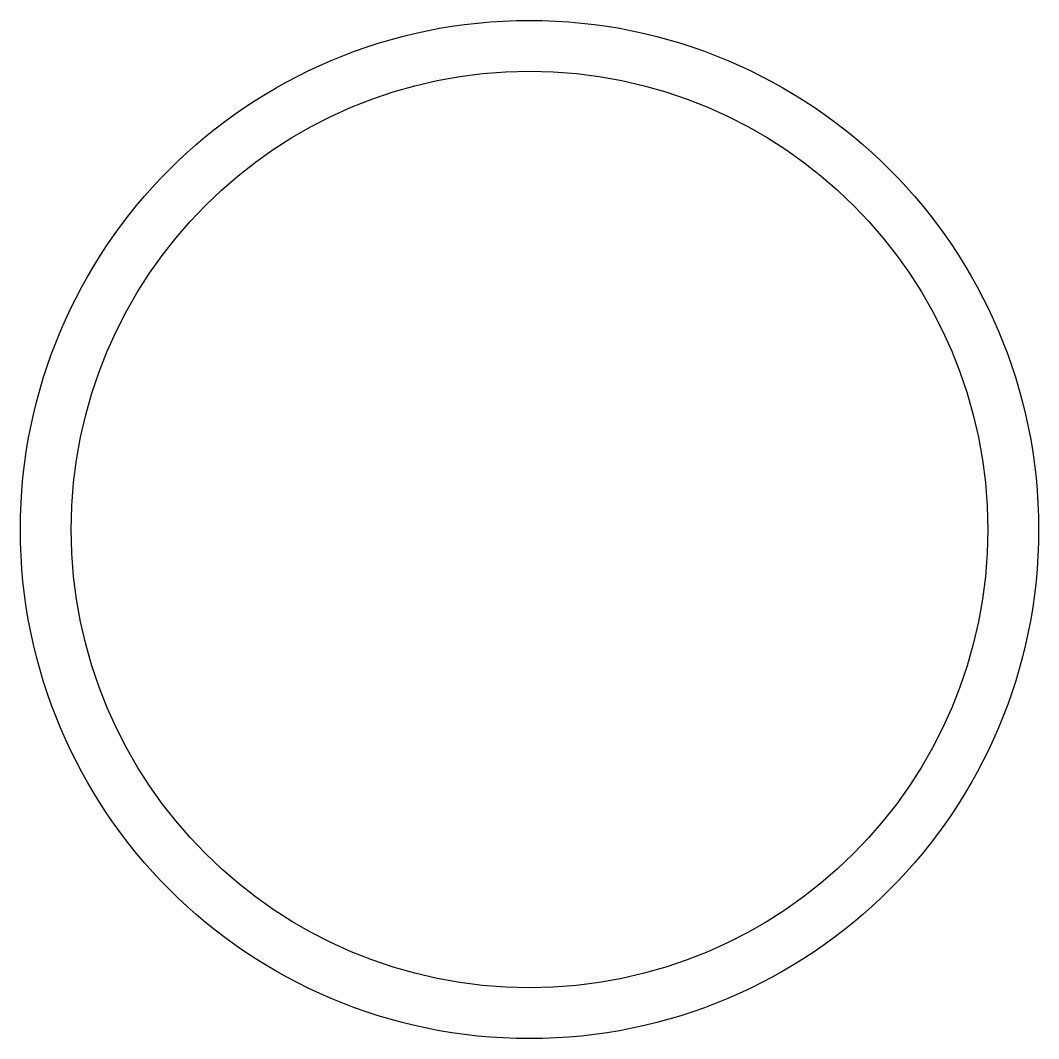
# Model space of a CAD drawing. Extents: x 461.1 to 521.1, y 245 to 305.
import ezdxf

# ---------------------------------------------------------------- set-up
doc = ezdxf.new("R2010")
doc.units = 0
doc.header["$LTSCALE"] = 0.1
doc.layers.get('0').update_dxf_attribs({"linetype": 'CONTINUOUS'})

msp = doc.modelspace()

# ---------------------------------------------------------------- linework, layer by layer
at = {"ltscale": 0.1}
for radius in [30, 27]:
    msp.add_circle((491.084, 274.995), radius, dxfattribs=at)

doc.saveas('drawing.dxf')
